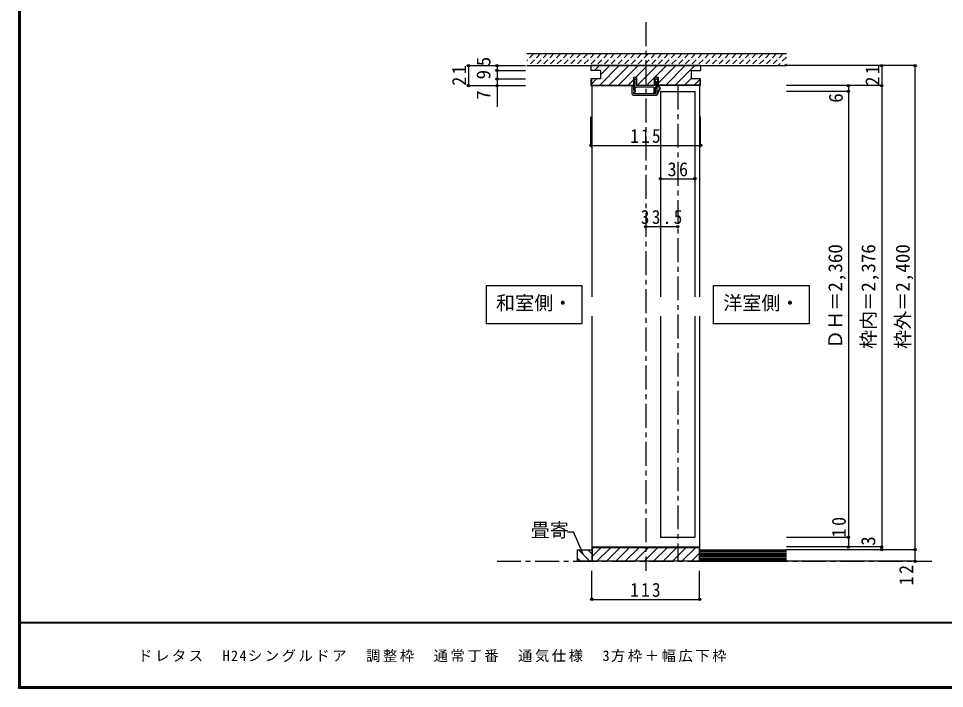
# Model space of a CAD drawing. Units: millimetres at full size, sheet at 1:5; some dimension numbers follow another scale. Extents: x -973 to 977, y -718 to 696.
# Drawn here: x -973 to -3, y -701 to 1 of the extents above; entities that cross this region are included whole.
import ezdxf
from ezdxf.enums import TextEntityAlignment as Align

# ---------------------------------------------------------------- set-up
doc = ezdxf.new("R2010")
doc.units = ezdxf.units.MM
doc.header["$LTSCALE"] = 5
doc.header["$PDMODE"] = 32
doc.header["$PDSIZE"] = 2.5
doc.linetypes.add('CHAIN1', pattern=[8, 5, -1, 1, -1])
doc.linetypes.add('DASHED1', pattern=[1.8, 1.2, -0.6])
for name, color, linetype in [('0-0_補助線', 7, 'Continuous'), ('0-1_通り芯', 4, 'DASHED1'), ('0-3_仕上げ', 2, 'Continuous'), ('0-4_枠', 3, 'Continuous'), ('0-6_扉', 6, 'Continuous'), ('0-A_文字', 7, 'Continuous'), ('0-B_寸法', 7, 'Continuous'), ('0-C_ハッチ', 4, 'Continuous'), ('F-1_枠', 6, 'Continuous'), ('F-A_文字', 7, 'Continuous')]:
    doc.layers.add(name, color=color, linetype=linetype)
doc.styles.add('ＭＳ ゴシック', font='')
doc.styles.get('ＭＳ ゴシック').set_extended_font_data('MS Gothic')

msp = doc.modelspace()

# ---------------------------------------------------------------- linework, layer by layer
at = {"layer": '0-0_補助線', "color": 3}
for p, q in [((-373.293, -48), (-373.293, -53)), ((-258.293, -48), (-373.293, -48)), ((-258.293, -48), (-258.293, -53)), ((-363.293, -53), (-373.293, -53)), ((-363.293, -53), (-363.293, -62)), ((-268.293, -53), (-268.293, -62)), ((-268.293, -53), (-258.293, -53)), ((-363.293, -62), (-373.293, -62)), ((-373.293, -62), (-373.293, -69)), ((-302.772, -60.5), (-306.472, -60.5)), ((-306.472, -69), (-306.472, -60.5)), ((-302.772, -60.5), (-302.772, -69)), ((-258.293, -62), (-268.293, -62)), ((-258.793, -68.5), (-258.793, -62)), ((-258.293, -69), (-258.293, -62)), ((-373.293, -69), (-328.772, -69)), ((-306.472, -69), (-325.072, -69)), ((-258.793, -68.5), (-302.772, -68.5)), ((-258.293, -69), (-302.772, -69))]:
    msp.add_line(p, q, dxfattribs=at)
at = {"layer": '0-0_補助線', "color": 4}
for p, q in [((-369.379, -53), (-364.379, -48)), ((-364.08, -68.5), (-343.58, -48)), ((-362.293, -56.813), (-353.479, -48)), ((-354.18, -68.5), (-333.68, -48)), ((-344.281, -68.5), (-323.781, -48)), ((-326.381, -60.5), (-313.881, -48)), ((-324.482, -68.5), (-303.982, -48)), ((-314.582, -68.5), (-294.082, -48)), ((-302.772, -66.589), (-284.183, -48)), ((-294.783, -68.5), (-274.283, -48)), ((-284.884, -68.5), (-264.384, -48)), ((-372.793, -67.314), (-367.479, -62)), ((-334.381, -68.5), (-328.772, -62.891)), ((-274.984, -68.5), (-268.484, -62)), ((-265.085, -68.5), (-258.793, -62.208)), ((-373.293, -131.745), (-373.293, -101.883)), ((-258.293, -131.745), (-258.293, -101.883)), ((-373.293, -131.745), (-258.293, -131.745))]:
    msp.add_line(p, q, dxfattribs=at)
at = {"layer": '0-0_補助線'}
for p, q in [((-327.622, -64.5), (-328.772, -64.5)), ((-327.622, -69), (-327.622, -64.5)), ((-306.172, -64.5), (-304.672, -61.5)), ((-306.172, -64.5), (-305.422, -64.5)), ((-305.422, -64.5), (-305.422, -69)), ((-304.672, -61.5), (-302.772, -64.5)), ((-303.922, -69.7), (-303.922, -64.5)), ((-303.922, -64.5), (-302.772, -64.5)), ((-329.922, -78), (-329.922, -69.3)), ((-329.397, -69.102), (-327.947, -71.002)), ((-328.172, -71.5), (-328.422, -71.5)), ((-305.422, -77.5), (-328.422, -77.5)), ((-328.409, -71.887), (-327.936, -73.605)), ((-328.122, -71.5), (-327.872, -71.5)), ((-327.12, -72.334), (-326.808, -73.195)), ((-326.672, -71), (-326.672, -71.5)), ((-307.922, -70.5), (-326.172, -70.5)), ((-305.422, -69), (-326.122, -69)), ((-306.872, -73.969), (-307.69, -76.592)), ((-307.422, -71), (-307.422, -72.96)), ((-305.576, -74.517), (-306.354, -77.009)), ((-306.022, -70.5), (-306.022, -72.837)), ((-304.922, -70.5), (-306.022, -70.5)), ((-304.622, -71.5), (-305.874, -72.703)), ((-305.472, -73.5), (-305.422, -73.5)), ((-305.422, -77.5), (-305.422, -73.5)), ((-304.922, -69.7), (-304.922, -70.5)), ((-303.922, -69.7), (-304.922, -69.7)), ((-302.422, -70.4), (-304.922, -70.4)), ((-303.922, -71.5), (-304.622, -71.5)), ((-302.422, -69.7), (-303.922, -69.7)), ((-303.922, -78.5), (-303.922, -71.5)), ((-301.438, -71.991), (-303.922, -76.94)), ((-300.812, -72.305), (-303.922, -78.5)), ((-328.922, -79), (-304.422, -79))]:
    msp.add_line(p, q, dxfattribs=at)
at = {"layer": '0-0_補助線', "color": 6}
msp.add_line((-300.293, -75), (-264.293, -75), dxfattribs=at)
at = {"layer": '0-0_補助線', "color": 3}
for points in [[(-372.793, -62), (-372.793, -68.5), (-328.772, -68.5)], [(-325.072, -69), (-325.072, -60.5), (-328.772, -60.5), (-328.772, -69)]]:
    msp.add_lwpolyline(points, dxfattribs=at)
at = {"layer": '0-0_補助線'}
for points in [[(-325.372, -64.5), (-326.872, -61.5), (-328.772, -64.5)], [(-325.372, -64.5), (-326.122, -64.5), (-326.122, -69)], [(-328.422, -77.5), (-328.422, -75.4), (-326.422, -75.4), (-326.422, -74.2), (-328.422, -74.2), (-328.422, -71.5)], [(-327.622, -69), (-327.872, -69), (-327.872, -71.5)]]:
    msp.add_lwpolyline(points, dxfattribs=at)
for centre, radius, start, end in [((-329.622, -69.3), 0.3, 41.34778, 180), ((-328.122, -71.8), 0.3, 90, 196.79003), ((-328.172, -71.2), 0.3, 270, 41.34778), ((-327.372, -73.4), 0.6, 196.79003, 270), ((-327.372, -73.4), 0.6, 270, 23.33765), ((-327.672, -71.5), 1, 303.47738, 0), ((-326.172, -71), 0.5, 90, 180), ((-307.922, -71), 0.5, 0, 90), ((-307.022, -76.8), 0.7, 162.67017, 342.67017), ((-306.222, -72.96), 1.2, 180, 237.21126), ((-305.222, -72.837), 0.8, 180, 221.40962), ((-305.472, -73), 0.5, 143.61521, 270), ((-306.722, -74.16), 1.2, 342.67017, 41.40962), ((-302.422, -71.5), 1.8, 333.42485, 90), ((-302.422, -71.5), 1.1, 333.42485, 90), ((-328.922, -78), 1, 180, 270), ((-304.422, -78.5), 0.5, 270, 0)]:
    msp.add_arc(centre, radius, start, end, dxfattribs=at)
for p in [(-373.293, -131.745), (-258.293, -131.745)]:
    msp.add_point(p, dxfattribs=at)
at = {"layer": '0-1_通り芯', "linetype": 'CHAIN1'}
for p, q in [((-315.793, -2.5), (-315.793, -577.5)), ((-282.293, -69), (-282.293, -567.5)), ((-471.704, -567.5), (-15.947, -567.5))]:
    msp.add_line(p, q, dxfattribs=at)
at = {"layer": '0-1_通り芯'}
for p, q in [((-433.235, -35.5), (-440.446, -42.711)), ((-426.164, -35.5), (-438.664, -48)), ((-419.093, -35.5), (-431.593, -48)), ((-412.022, -35.5), (-424.522, -48)), ((-404.951, -35.5), (-417.451, -48)), ((-397.879, -35.5), (-410.379, -48)), ((-390.808, -35.5), (-403.308, -48)), ((-383.737, -35.5), (-396.237, -48)), ((-376.666, -35.5), (-389.166, -48)), ((-369.595, -35.5), (-382.095, -48)), ((-362.524, -35.5), (-375.024, -48)), ((-355.453, -35.5), (-367.953, -48)), ((-348.382, -35.5), (-360.882, -48)), ((-341.311, -35.5), (-353.811, -48)), ((-334.24, -35.5), (-346.74, -48)), ((-327.169, -35.5), (-339.669, -48)), ((-320.098, -35.5), (-332.598, -48)), ((-313.027, -35.5), (-325.527, -48)), ((-305.956, -35.5), (-318.456, -48)), ((-298.885, -35.5), (-311.385, -48)), ((-291.813, -35.5), (-304.313, -48)), ((-284.742, -35.5), (-297.242, -48)), ((-277.671, -35.5), (-290.171, -48)), ((-270.6, -35.5), (-283.1, -48)), ((-263.529, -35.5), (-276.029, -48)), ((-256.458, -35.5), (-268.958, -48)), ((-249.387, -35.5), (-261.887, -48)), ((-242.316, -35.5), (-254.816, -48)), ((-235.245, -35.5), (-247.745, -48)), ((-228.174, -35.5), (-240.674, -48)), ((-221.103, -35.5), (-233.603, -48)), ((-214.032, -35.5), (-226.532, -48)), ((-206.961, -35.5), (-219.461, -48)), ((-199.89, -35.5), (-212.39, -48)), ((-192.818, -35.5), (-205.318, -48)), ((-185.747, -35.5), (-198.247, -48)), ((-178.676, -35.5), (-191.176, -48)), ((-171.605, -35.5), (-184.105, -48)), ((-168.347, -39.313), (-177.034, -48)), ((-168.347, -46.384), (-169.963, -48))]:
    msp.add_line(p, q, dxfattribs=at)
at = {"layer": '0-1_通り芯', "color": 2, "linetype": 'Continuous'}
for p, q in [((-440.446, -35.5), (-168.347, -35.5)), ((-440.446, -48), (-168.347, -48))]:
    msp.add_line(p, q, dxfattribs=at)
at = {"layer": '0-3_仕上げ'}
for p, q in [((-359.977, -48), (-372.477, -48)), ((-387.293, -555.5), (-372.293, -555.5)), ((-387.293, -567.5), (-387.293, -555.5)), ((-372.293, -555.5), (-372.293, -567.5)), ((-259.293, -555.5), (-259.293, -567.5)), ((-259.293, -555.5), (-168.347, -555.5)), ((-372.293, -567.5), (-387.293, -567.5)), ((-259.293, -567.5), (-168.347, -567.5))]:
    msp.add_line(p, q, dxfattribs=at)
at = {"layer": '0-3_仕上げ', "color": 7}
for p, q in [((-259.293, -557), (-168.347, -557)), ((-259.293, -558.5), (-168.347, -558.5)), ((-259.293, -560), (-168.347, -560)), ((-259.293, -561.5), (-168.347, -561.5)), ((-259.293, -563), (-168.347, -563)), ((-259.293, -564.5), (-168.347, -564.5)), ((-259.293, -566), (-168.347, -566))]:
    msp.add_line(p, q, dxfattribs=at)
at = {"layer": '0-4_枠', "color": 4}
for p, q in [((-372.293, -69), (-372.293, -290.5)), ((-259.293, -69), (-259.293, -290.5)), ((-372.293, -310.5), (-372.293, -553)), ((-259.293, -310.5), (-259.293, -553.207))]:
    msp.add_line(p, q, dxfattribs=at)
at = {"layer": '0-4_枠'}
for p, q in [((-372.293, -553.207), (-372.293, -567.5)), ((-371.793, -553), (-371.793, -567.5)), ((-259.293, -553.207), (-260, -552.5)), ((-259.293, -553.207), (-259.293, -567.5)), ((-259.293, -567.5), (-372.293, -567.5))]:
    msp.add_line(p, q, dxfattribs=at)
for points in [[(-372.293, -553.207), (-371.586, -552.5), (-260, -552.5)], [(-371.793, -553), (-259.793, -553), (-259.793, -567.5)]]:
    msp.add_lwpolyline(points, dxfattribs=at)
at = {"layer": '0-6_扉'}
for p, q in [((-300.293, -75), (-300.293, -290.5)), ((-264.293, -75), (-264.293, -290.5)), ((-300.293, -310.5), (-300.293, -542.5))]:
    msp.add_line(p, q, dxfattribs=at)
msp.add_lwpolyline([(-264.293, -310.5), (-264.293, -542.5), (-300.293, -542.5)], dxfattribs=at)
at = {"layer": '0-A_文字'}
for p, q in [((-482.766, -318.5), (-482.766, -278.5)), ((-482.766, -278.5), (-382.766, -278.5)), ((-382.766, -278.5), (-382.766, -318.5)), ((-244.587, -318.5), (-244.587, -278.5)), ((-244.587, -278.5), (-144.587, -278.5)), ((-144.587, -278.5), (-144.587, -318.5)), ((-382.766, -318.5), (-482.766, -318.5)), ((-144.587, -318.5), (-244.587, -318.5)), ((-397.972, -536.518), (-391.379, -536.518)), ((-381.416, -560.24), (-391.379, -536.518))]:
    msp.add_line(p, q, dxfattribs=at)
at = {"layer": '0-B_寸法', "color": 4}
for p, q in [((-501.704, -48), (-441.704, -48)), ((-501.704, -48), (-501.704, -69)), ((-471.704, -48), (-471.704, -91.15)), ((-33.347, -48), (-168.347, -48)), ((-68.347, -48), (-68.347, -555.5)), ((-33.347, -567.5), (-33.347, -48)), ((-471.704, -53), (-441.704, -53)), ((-471.704, -62), (-441.704, -62)), ((-501.704, -69), (-441.704, -69)), ((-68.347, -69), (-168.347, -69)), ((-103.347, -75), (-168.347, -75)), ((-103.347, -69), (-103.347, -552.5)), ((-300.293, -166.691), (-264.293, -166.691)), ((-315.793, -216.691), (-282.293, -216.691)), ((-103.347, -542.5), (-168.347, -542.5)), ((-68.347, -552.5), (-168.347, -552.5)), ((-33.347, -555.5), (-168.347, -555.5)), ((-33.347, -567.5), (-168.347, -567.5)), ((-372.293, -607.5), (-372.293, -577.5)), ((-259.293, -607.5), (-259.293, -577.5)), ((-372.293, -607.5), (-259.293, -607.5))]:
    msp.add_line(p, q, dxfattribs=at)
at = {"layer": '0-B_寸法'}
for p in [(-501.704, -48), (-471.704, -48), (-68.347, -48), (-33.347, -48), (-471.704, -53), (-501.704, -69), (-471.704, -62), (-471.704, -69), (-103.347, -69), (-68.347, -69), (-103.347, -75), (-300.293, -166.691), (-264.293, -166.691), (-315.793, -216.691), (-282.293, -216.691), (-103.347, -542.5), (-103.347, -552.5), (-68.347, -552.5), (-68.347, -555.5), (-33.347, -555.5), (-33.347, -567.5), (-372.293, -607.5), (-259.293, -607.5)]:
    msp.add_point(p, dxfattribs=at)
at = {"layer": '0-C_ハッチ'}
for p, q in [((-362.346, -553), (-371.793, -562.446)), ((-352.447, -553), (-366.947, -567.5)), ((-342.547, -553), (-357.047, -567.5)), ((-332.648, -553), (-347.148, -567.5)), ((-322.748, -553), (-337.248, -567.5)), ((-312.849, -553), (-327.349, -567.5)), ((-302.949, -553), (-317.449, -567.5)), ((-293.05, -553), (-307.55, -567.5)), ((-283.15, -553), (-297.65, -567.5)), ((-273.251, -553), (-287.751, -567.5)), ((-263.351, -553), (-277.851, -567.5)), ((-374.276, -567.5), (-386.276, -555.5)), ((-372.293, -559.583), (-376.376, -555.5)), ((-259.793, -559.341), (-267.952, -567.5)), ((-384.175, -567.5), (-387.293, -564.382))]:
    msp.add_line(p, q, dxfattribs=at)
at = {"layer": 'F-1_枠'}
for p, q in [((-973.347, 695.833), (-973.347, -700.833)), ((-972.514, 695.833), (-972.514, -700.833)), ((-971.68, 695.833), (-971.68, -700.833)), ((976.653, -631.667), (-973.347, -631.667)), ((976.653, -632.5), (-973.347, -632.5)), ((976.653, -699.167), (-973.347, -699.167)), ((976.653, -700), (-973.347, -700)), ((976.653, -700.833), (-973.347, -700.833))]:
    msp.add_line(p, q, dxfattribs=at)

# ---------------------------------------------------------------- texts
at = {"layer": '0-0_補助線', "insert": (-332.043, -129.245), "char_height": 14.66, "attachment_point": 7, "style": 'ＭＳ ゴシック'}
msp.add_mtext('\\T1.27;\\W0.9;115', dxfattribs=at)
at = {"layer": '0-A_文字', "style": 'ＭＳ ゴシック'}
for s, p in [('和室側・', (-472.766, -308.5)), ('洋室側・', (-234.587, -308.5)), ('畳寄', (-436.379, -546.518))]:
    msp.add_text(s, height=14.66, dxfattribs=at).set_placement(p, align=Align.BOTTOM_LEFT)
at = {"layer": '0-B_寸法', "style": 'ＭＳ ゴシック'}
for s, p in [('5', (-474.204, -48.704)), ('9', (-474.204, -62.5)), ('7', (-474.204, -83.837)), ('6', (-104.832, -86.949)), ('ＤＨ＝2,360', (-105.384, -345)), ('枠内＝2,376', (-70.704, -345)), ('枠外＝2,400', (-34.69, -345)), ('3', (-70.847, -551.25))]:
    msp.add_text(s, height=14.66, rotation=90, dxfattribs=at).set_placement(p, align=Align.BOTTOM_LEFT)
at = {"layer": '0-B_寸法', "char_height": 14.66, "attachment_point": 7, "rotation": 90, "style": 'ＭＳ ゴシック'}
for s, insert in [('\\T1.27;\\W0.95;21', (-504.204, -69.13)), ('\\T1.27;\\W0.95;21', (-70.847, -69.049)), ('\\T1.27;\\W0.95;10', (-105.847, -542.5)), ('\\T1.27;\\W0.95;12', (-35.403, -592.838))]:
    msp.add_mtext(s, dxfattribs=dict(at, insert=insert))
at = {"layer": '0-B_寸法', "char_height": 14.66, "attachment_point": 7, "style": 'ＭＳ ゴシック'}
for s, insert in [('\\T1.27;\\W0.95;36', (-292.918, -164.191)), ('\\T1.28;\\W0.9;33.5', (-320.918, -214.191)), ('\\T1.27;\\W0.9;113', (-332.043, -605))]:
    msp.add_mtext(s, dxfattribs=dict(at, insert=insert))
at = {"layer": 'F-A_文字', "insert": (-847.938, -673.333), "char_height": 11, "attachment_point": 7, "style": 'ＭＳ ゴシック'}
msp.add_mtext('\\T1.18;ドレタス\u3000H24シングルドア\u3000調整枠\u3000通常丁番\u3000通気仕様\u30003方枠＋幅広下枠', dxfattribs=at)

doc.saveas('drawing.dxf')
